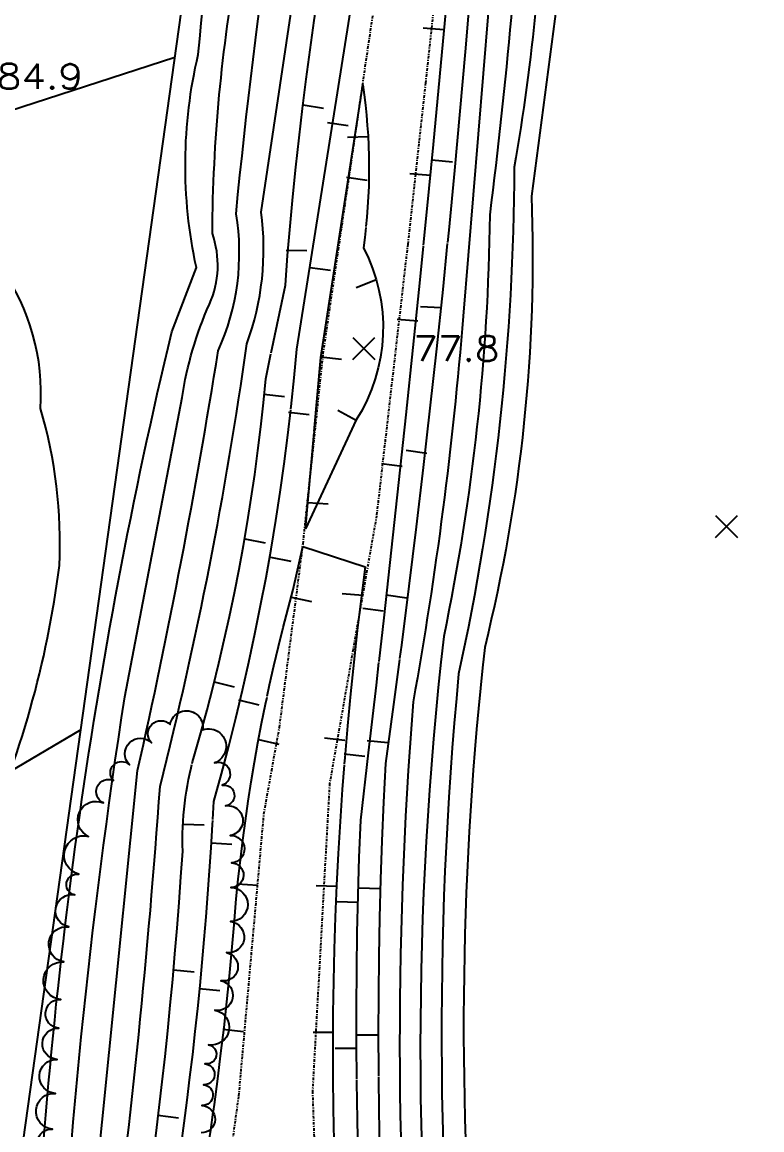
# Model space of a CAD drawing. Header units: feet. Extents: x 1023941 to 1026768, y 90264 to 94497.
# Drawn here: x 1025033.8 to 1025104.7, y 92217.4 to 92323.5 of the extents above; entities that cross this region are included whole.
import ezdxf
from ezdxf.enums import TextEntityAlignment as Align

# ---------------------------------------------------------------- set-up
doc = ezdxf.new("R2010")
doc.units = ezdxf.units.FT
doc.header["$MEASUREMENT"] = 0
for name, pattern in [('DASHDOT2', [0.5, 0.25, -0.11875, 0.0125, -0.11875]), ('LTP702', [40, 40, 0]), ('LTP706', [40, 40, 0])]:
    doc.linetypes.add(name, pattern=pattern)
for name, color, linetype in [('BRUSH', 9, 'Continuous'), ('CF-DEP_INDX', 11, 'LTP702'), ('CF-DEP_INT', 9, 'LTP706'), ('CF-INDEX', 11, 'Continuous'), ('CF-INTERMED', 9, 'Continuous'), ('DITCH', 9, 'DASHDOT2'), ('E1ABL', 4, 'Continuous'), ('E2BDL', 5, 'Continuous'), ('SPOTELEV', 9, 'Continuous')]:
    doc.layers.add(name, color=color, linetype=linetype)
doc.styles.add('60', font='simplex.shx', dxfattribs={"width": 1.15, "height": 2.4})

# ---------------------------------------------------------------- blocks, each defined once
blk = doc.blocks.new('SPOT')
for p, q in [((-0.5, -0.5), (0.5, 0.5)), ((-0.5, 0.5), (0.5, -0.5))]:
    blk.add_line(p, q)
blk = doc.blocks.new('DEPRESS2')
blk.add_line((0.005859, -0.996094), (0.001953, -0.001953))
blk = doc.blocks.new('DEPRESS')
blk.add_line((0.005859, -0.996094), (0.001953, -0.001953))

msp = doc.modelspace()

# ---------------------------------------------------------------- linework, layer by layer
at = {"layer": 'BRUSH', "flags": 128}
msp.add_lwpolyline([(1025036.47, 92214.91, -1), (1025036.7, 92217.52, -1), (1025037, 92220.94, -1), (1025037.17, 92224.19, -1), (1025037.31, 92227.19, -1), (1025037.52, 92229.93, -1), (1025037.8, 92233.54, -1), (1025038.28, 92236.88, -1), (1025038.86, 92239.95, -1), (1025039.23, 92241.92, -1), (1025040.17, 92245.55, -1), (1025041.6, 92248.75, -1), (1025042.57, 92250.91, -1), (1025044.08, 92252.41, -1), (1025046.21, 92254.51, -1), (1025047.99, 92256.26, -1), (1025051.1, 92255.76, -1), (1025052.23, 92252.58, -1), (1025052.99, 92250.46, -1), (1025053.3, 92248.48, -1), (1025053.74, 92245.64, -1), (1025053.86, 92243.02, -1), (1025053.82, 92240.65, -1), (1025053.78, 92237.4, -1), (1025053.39, 92234.42, -1), (1025052.85, 92231.73, -1), (1025052.28, 92228.91, -1), (1025051.66, 92225.6, -1), (1025051.32, 92223.77, -1), (1025051.17, 92221.77, -1), (1025051.02, 92219.78, -1), (1025050.95, 92217.16, -1)], format="xyb", dxfattribs=at)
at = {"layer": 'CF-DEP_INDX', "elevation": 80, "flags": 128}
for points in [[(1025108.53, 92532.29), (1025115.55, 92538.26, -0.084338291), (1025128.06, 92545.92), (1025128.67, 92544.5), (1025126.24, 92537.93), (1025124.54, 92536.16, 0.152263439), (1025105.23, 92516.55, 0.103426183), (1025095.21, 92493.95, 0.060848827), (1025088.37, 92445.83, -0.012393174), (1025078.02, 92343.5, -0.017206819), (1025068.64, 92252.52, 0.031016582), (1025069.09, 92193.47, 0.140247407), (1025090.18, 92137.41), (1025097.93, 92125.93, 0.042213731), (1025116.21, 92100.19, 0.043640024), (1025129.76, 92082.08), (1025155.27, 92049.61, 0.031912339), (1025199.47, 91984.99, -0.014642587), (1025236.6, 91927.1, 0.12957048), (1025246.16, 91917.46, -0.031828218), (1025265.49, 91887.13), (1025267.36, 91884.1)], [(1025172.24, 91969.33), (1025164.24, 91982.35, 0.014433544), (1025137.99, 92027.27, -0.018441412), (1025098.14, 92087.4, 0.041128029), (1025069.74, 92124.33, -0.04998092), (1025053.12, 92150.21, -0.108943305), (1025044.98, 92187.34, -0.074646995), (1025044.96, 92204.92, 0.021478391), (1025049.19, 92244.14, -0.076454428), (1025050.28, 92253.24, 0.048658012), (1025057.15, 92289.36), (1025059.03, 92298.35, -0.032509537), (1025065.23, 92343.2), (1025073.97, 92401.8, -0.217728642), (1025077.44, 92409.86)]]:
    msp.add_lwpolyline(points, format="xyb", dxfattribs=at)
at = {"layer": 'CF-DEP_INT', "flags": 128}
for points, elevation in [([(1025226.6, 91938.13, 0.046663955), (1025239.04, 91919.83, -0.097641293), (1025246.59, 91908.54, 0.033077216), (1025280.02, 91856.62, -0.079840252), (1025299.76, 91827.14), (1025318.32, 91789.48, -0.017792185), (1025340.05, 91753.59, -0.040370994), (1025350.71, 91731.85, 0.047819829), (1025368.72, 91700.57), (1025386.73, 91667.22, 0.03071599), (1025408.31, 91626.46), (1025420.56, 91603.68, 0.162239228), (1025454.38, 91573.01), (1025465.93, 91566.29, 0.044286853), (1025497.75, 91550.07, -0.046558089), (1025539.32, 91524.96), (1025559.65, 91496.14), (1025563.05, 91491.51, -0.10873067), (1025566.08, 91483.19), (1025566.58, 91479.24), (1025567.95, 91470.2), (1025566.87, 91466.32, -0.187221478), (1025556.1, 91453.09), (1025545.15, 91445.27), (1025537.47, 91440.3, 0.101535816), (1025525.39, 91426.99, -0.056795732), (1025515.93, 91416.6, -0.281175852), (1025507.16, 91415.26, -0.15490782), (1025489.26, 91428.8, -0.067342726), (1025470.12, 91453.92, 0.019994451), (1025448.16, 91487.16, -0.077865959), (1025440.63, 91502.47, 0.070182951), (1025428.96, 91529, -0.188566554), (1025424.88, 91534.14, -0.020473449), (1025410.54, 91576.96, 0.044106916), (1025400.84, 91597.33, 0.030134069), (1025371.04, 91656.57), (1025366.14, 91664.11, 0.200072641), (1025350.48, 91672.15, -0.022425091), (1025274.89, 91684.11), (1025238.92, 91690.2), (1025236.04, 91690.72, -0.44562906), (1025233.23, 91706.62, -0.123450583), (1025250.25, 91705.88, 0.014620044), (1025339.78, 91690.37), (1025344.45, 91689.66, 0.245697808), (1025348.37, 91690.31), (1025348.95, 91691.48, 0.081186144), (1025339.9, 91708.1, -0.010236206), (1025285.27, 91800.29, 0.021282168), (1025232.86, 91879.74, -0.012985979), (1025187.66, 91950.79), (1025168.39, 91980.03, 0.021839504), (1025137.16, 92033.06, -0.024409829), (1025096.88, 92093.44, 0.039389275), (1025074.98, 92121.81, -0.095258151), (1025051.47, 92161.72, -0.078363737), (1025047.48, 92186.45, -0.092662355), (1025048.73, 92213.72, 0.022829728), (1025052.17, 92248.88, 0.047475911), (1025060.13, 92292.21), (1025068.49, 92344.97), (1025072.01, 92373.49, -0.159921887), (1025076.7, 92350.71, -0.008828759), (1025066.22, 92247.1, 0.030016614), (1025067.3, 92189.81, 0.134363077), (1025083.64, 92142.88), (1025106.15, 92109.61, -0.038819635), (1025122.59, 92086.16, -0.062628467), (1025140.02, 92065.2, 0.047832643), (1025148.96, 92054.46, -0.078556018), (1025153.9, 92047.83, 0.031310777), (1025180.85, 92006.5), (1025204.4, 91973.49), (1025226.6, 91938.13)], 79), ([(1025062.44, 92291.43), (1025066.45, 92317.53, -0.072521622), (1025066.51, 92301.93, -0.268205337), (1025065.83, 92285.43), (1025060.96, 92275.01), (1025062.44, 92291.43)], 78), ([(1025249.08, 91898.89), (1025283.02, 91845.84, -0.033119499), (1025317.09, 91784.07), (1025324.59, 91771.47, -0.052911278), (1025349.58, 91727.99, 0.023654536), (1025366.14, 91700.09), (1025397.04, 91639.17), (1025416.86, 91604.13, 0.121015021), (1025440.75, 91577.33), (1025444.23, 91574.66), (1025460.9, 91566.09, 0.089904355), (1025484.66, 91552.59, -0.047339031), (1025510.14, 91539.79, -0.068046594), (1025534.81, 91522.25, -0.101793848), (1025545.59, 91508.06, 0.100751), (1025555.94, 91494.73, -0.216119117), (1025563.51, 91478.38), (1025564.99, 91470.07, -0.223084763), (1025549.74, 91451.8), (1025541.94, 91446.7, 0.187028725), (1025523.09, 91428.32, -0.115144239), (1025511.85, 91417.04, -0.158005692), (1025490.28, 91432.12, -0.083909451), (1025473.48, 91453.52, 0.019948386), (1025448.42, 91491.25, -0.084730492), (1025442.92, 91503.33, 0.06770475), (1025433.42, 91527.4, -0.176427948), (1025427.7, 91533.33), (1025409.86, 91585.07, -0.03731944), (1025394.78, 91616.26, 0.019463098), (1025374.76, 91655.21), (1025366.84, 91667, 0.176916207), (1025342.48, 91675.28), (1025294.05, 91682.88), (1025239.91, 91692.17), (1025236.37, 91692.65), (1025232.39, 91699.53, -0.391033649), (1025239.9, 91704.91), (1025281.98, 91696.95, -0.014787557), (1025327.56, 91689.14), (1025345.79, 91686.94), (1025350.21, 91686), (1025351.86, 91686.81, 0.134614454), (1025348.59, 91698.36, -0.012516976), (1025282.12, 91809.93, 0.026436151), (1025235.79, 91880.25, -0.015923011), (1025189.44, 91953.23), (1025171.35, 91980.33, 0.016413054), (1025141.59, 92031.05, -0.023953818), (1025100.4, 92091.77, 0.057061316), (1025071.98, 92128.58, -0.10573069), (1025050.01, 92177.95, 0.030777543), (1025048.93, 92200.35, 0.030661285), (1025054.32, 92239.56, -0.043373513), (1025059.78, 92269.21), (1025060.7, 92273.3), (1025066.69, 92271.37, 0.069693916), (1025067.28, 92173.69, 0.116746497), (1025090.24, 92129.5, 0.023763043), (1025109.11, 92102.56), (1025118.82, 92087.57, 0.08391188), (1025125.29, 92080.43, -0.033095728), (1025142, 92059), (1025147.97, 92052.56, -0.091701448), (1025153.4, 92044.24, 0.028897169), (1025196.79, 91980.3), (1025232.95, 91923.09, -0.062650094), (1025242.73, 91909.22), (1025249.08, 91898.89)], 78)]:
    msp.add_lwpolyline(points, format="xyb", close=True, dxfattribs=dict(at, elevation=elevation))
at = {"layer": 'CF-INDEX', "elevation": 85, "flags": 128}
msp.add_lwpolyline([(1025195.57, 91907.75, -0.014714158), (1025157.50433, 91967.30457, 0.017548076), (1025132.63573, 92012.65714, -0.027022869), (1025103.25906, 92059.34254), (1025096.31, 92069.47), (1025090.03, 92072.61, -0.326636372), (1025083.04805, 92082.16735, 0.151835906), (1025081.42734, 92087.45215, 0.051116671), (1025071.27, 92100.28), (1025069.18, 92102.67), (1025057.31, 92106.76, -0.214584402), (1025055.45, 92113.11, 0.332105928), (1025052.36132, 92119.3237, 0.098412672), (1025040.81, 92130.62, -0.227987669), (1025028.1, 92134.24), (1025005.97, 92146.54), (1024999.98, 92150.35), (1025012.83, 92174.98, -0.045963616), (1025024.75, 92215.01, 0.124910136), (1025024.23, 92226.11, -0.293265849), (1025029.77, 92244.57, 0.074329385), (1025037.38, 92271.48, 0.083610741), (1025035.55589, 92286.53196, 0.171258515), (1025031.81, 92300.01)], format="xyb", dxfattribs=at)
at = {"layer": 'CF-INTERMED', "flags": 128}
for points, elevation in [([(1025197.82, 92564.25), (1025194.95, 92560.42, -0.164338656), (1025187.54434, 92555.38024, -0.059508512), (1025148.64433, 92537.55795, 0.113210023), (1025114.70206, 92515.65938, 0.114658846), (1025102.85, 92491.87, 0.068006131), (1025096.52484, 92446.76501), (1025094.07, 92399.26), (1025088.36, 92354.97, 0.06070525), (1025085.33, 92327.51), (1025082.63, 92306.88, -0.070060172), (1025078.13911, 92263.65611, 0.048128602), (1025077.2, 92200.84, 0.11410594)], 84), ([(1025184.33, 92563.36, -0.05470483), (1025159.97618, 92550.51226, 0.046012024), (1025120.32135, 92529.04478, 0.117538934), (1025105.93, 92513.74, 0.112114998), (1025097.01632, 92493.04806, 0.062956581), (1025090.54962, 92448.05003, -0.018716388), (1025079.90708, 92341.89056), (1025076.07115, 92295.36016, -0.024625606), (1025071.28, 92258.45, 0.04224282), (1025071.68115, 92188.14262, 0.120047262), (1025093.84166, 92136.55986, 0.036783247), (1025120.46, 92097.84), (1025148.20668, 92061.23226, -0.057936911), (1025163.1, 92040.67, 0.01694825), (1025208.96219, 91976.04519), (1025239.90745, 91926.87177, 0.113189708), (1025246.5344, 91920.02332, -0.035756193), (1025270.04, 91883.61, -0.01376038)], 81), ([(1025185.76, 92560.67, -0.034328726), (1025149.62798, 92542.9499, 0.076704082), (1025115.91976, 92522.88934, 0.149050528), (1025097.99917, 92489.46177, 0.053783616), (1025092.27839, 92443.57978, -0.02561411), (1025082.03436, 92342.96631, -0.017830017), (1025078.62, 92305.07, -0.048805865), (1025074.21, 92264.7, 0.05638441), (1025074.16, 92186.07, 0.0999704), (1025089.78461, 92147.64477), (1025110.32, 92114.31, -0.016338206), (1025145.66, 92067.77, -0.040824165), (1025175.24, 92026.21, 0.014341667), (1025210.88905, 91977.8861), (1025242.00115, 91928.41115, 0.070199569), (1025248.06807, 91921.39856, -0.011143033), (1025289.95762, 91855.94866, 0.02021109)], 82), ([(1025187.18, 92558.2, -0.049260492), (1025149.03829, 92540.22549, 0.098067664), (1025114.48051, 92518.52965, 0.129622194), (1025099.61, 92487.8, 0.052666723), (1025094.30108, 92443.66492, -0.024636212), (1025089.35, 92381.28), (1025083.82752, 92340.45057, -0.041435554), (1025080.96, 92309.63, -0.053373291), (1025075.64, 92261.13, 0.052694187), (1025076.38022, 92185.43974, 0.085891259), (1025094.65984, 92144.39491), (1025110.47, 92117.66, -0.018123356), (1025149.17175, 92066.42822, -0.041493773), (1025175.66833, 92029.57391, 0.01385985), (1025213.85731, 91978.17519), (1025243.72, 91930.57, -0.027645783), (1025274.76, 91883.59, -0.035731063)], 83), ([(1025217.03, 91878.76, 0.025021121), (1025190.5, 91919.99, -0.010030536), (1025158.46, 91971.14), (1025138.44, 92007.53, 0.025124988), (1025122.66, 92031.71), (1025087.93744, 92087.83086, -0.014787294), (1025055.83, 92127.32), (1025044.24976, 92138.77292), (1025024.98, 92151.93, -0.346627858), (1025024.2, 92158.58, 0.094574415), (1025031.24, 92181.4), (1025034.75, 92197.62, -0.048620575), (1025048.14, 92293.86), (1025050.5, 92300.03, -0.111949176), (1025050.68114, 92320.42987, -0.037853653), (1025058.58554, 92368.07057, 0.031848776), (1025059.04997, 92407.68007, 0.051982555), (1025057.35, 92437.87, -0.19021686), (1025059.43099, 92448.16181), (1025068.96, 92469.29, 0.066409957), (1025073.95137, 92491.14851, -0.161924248), (1025081.56, 92506.81)], 84), ([(1025202.953, 91906.59715, -0.014405703), (1025159.95273, 91973.8938), (1025140.41733, 92009.14625), (1025117.06779, 92045.1236), (1025089.57257, 92089.20094, -0.011616875), (1025050.99071, 92137.55395), (1025044.12, 92149.98, -0.120221443), (1025040.37378, 92164.06484), (1025037.04544, 92193.60286, -0.026731792), (1025043.64796, 92258.92651), (1025049.12996, 92287.57176, -0.065616079), (1025051.74921, 92296.51876, 0.192255795), (1025052.03681, 92303.28572, -0.043650119), (1025054.52, 92329.72), (1025059.81, 92362.41, 0.124177096), (1025064.91, 92390.28, -0.029622937), (1025068.9819, 92418.43887, 0.02209862), (1025073.03185, 92467.2958), (1025076.55727, 92489.67212, -0.059918294), (1025079.48, 92499.59), (1025080.63, 92501.54)], 83), ([(1025221.14, 91882.51), (1025188.3904, 91933.49024), (1025162.01162, 91975.53816, 0.028284504), (1025148.17137, 91999.83535, 0.03867216), (1025125.23, 92036.95), (1025091.33733, 92090.22514), (1025060.51, 92128.78, -0.067907493), (1025044.05816, 92156.87823, -0.039439338), (1025039.41254, 92197.85676), (1025044.87186, 92251.84551, 0.0157027), (1025052.59, 92292.05, 0.149898292), (1025054.3068, 92305.18676, -0.024498942), (1025063.01558, 92363.94983, 0.083190099), (1025067.29803, 92388.2592, -0.044837999), (1025072.16849, 92419.49043, 0.013176541), (1025075.73764, 92465.56091, -0.02858326), (1025081.26297, 92497.23831), (1025082.79, 92500.79)], 82), ([(1025225.83, 91880.36), (1025185.01, 91944.43), (1025164.07055, 91977.17748), (1025148.77, 92004.01, 0.040012208), (1025127.55744, 92037.90831, -0.012684626), (1025092.40457, 92092.46224, 0.015081924), (1025066.24917, 92124.99546, -0.059589362), (1025047.71, 92155.17, -0.083128598), (1025042.19509, 92202.87149, 0.01553592), (1025047.01912, 92250.33351, 0.027186645), (1025055.33556, 92292.72106, 0.122226428), (1025056.71, 92305.33), (1025065.3236, 92362.77322, 0.069427486), (1025069.04326, 92383.97593), (1025072.59323, 92412.06352, 0.076544752), (1025075.56398, 92428.73935), (1025077.37611, 92447.19774), (1025079.01, 92468.72, -0.021441291), (1025084.81, 92500.23)], 81)]:
    msp.add_lwpolyline(points, format="xyb", dxfattribs=dict(at, elevation=elevation))
at = {"layer": 'DITCH'}
for points in [[(1025087.69, 92443.27, 0), (1025086.11, 92421.96, 0), (1025084.27, 92403.36, 0), (1025082.13, 92384.42, 0), (1025079.84, 92371.98, 0), (1025077.54, 92359.54, 0), (1025074.15, 92333.14, 0), (1025072.46, 92317.71, 0), (1025070.76, 92302.27, 0), (1025067.77, 92276.26, 0), (1025065.52, 92263.44, 0), (1025063.27, 92250.61, 0), (1025061.63, 92221.13, 0), (1025062.55, 92194.57, 0)], [(1025053.64, 92213.98, 0), (1025054.58, 92220.7, 0), (1025055.78, 92234.21, 0), (1025056.98, 92247.71, 0), (1025057.72, 92251.85, 0), (1025058.47, 92255.99, 0), (1025060.73, 92273.57, 0), (1025061.7, 92282.67, 0), (1025062.66, 92291.78, 0), (1025064.12, 92301.74, 0), (1025065.59, 92311.69, 0), (1025066.86, 92320.39, 0), (1025068.14, 92329.09, 0)]]:
    msp.add_polyline3d(points, dxfattribs=at)
at = {"layer": 'E1ABL'}
for p, q in [((1025048.44137, 92320.13693), (1024877.48378, 92264.86657)), ((1025039.42333, 92255.76555), (1024916.46934, 92183.1815))]:
    msp.add_line(p, q, dxfattribs=at)
at = {"layer": 'E2BDL'}
msp.add_line((1025026.94374, 92166.63497), (1025089.34171, 92612.28785), dxfattribs=at)

# ---------------------------------------------------------------- block references
at = {"layer": 'CF-DEP_INDX', "yscale": 2, "zscale": 2}
for p, xscale, rotation in [((1025060.73, 92315.57, 80), 2.000000000006469, 80.57029499938393), ((1025075.06, 92310.16, 80), 2.000000000002576, 264.3356619996553), ((1025059.11, 92301.67, 80), 1.999999999995266, 88.5831780001095), ((1025073.98, 92296.2, 80), 2.000000000002083, 266.405925999577), ((1025056.97, 92287.88, 80), 1.999999999987062, 82.88211400146871), ((1025072.6, 92282.27, 80), 2.00000000000787, 262.1388269987264), ((1025055.18, 92274, 80), 2.000000000006743, 79.15969399993487), ((1025070.67, 92268.41, 80), 2.000000000004825, 261.438218998937), ((1025052.22, 92260.32, 80), 2.000000000006713, 75.54574699883078), ((1025068.85, 92254.53, 80), 2.000000000007232, 264.0749249989722), ((1025049.27, 92246.68, 80), 1.999999999994686, 88.17837200038076), ((1025068.1, 92240.55, 80), 2.000000000004127, 267.7850700010507), ((1025048.3, 92232.72, 80), 1.999999999998404, 84.24582299920795), ((1025067.91, 92226.56, 80), 1.999999999998482, 270.5362350010354), ((1025046.81, 92218.8, 80), 2.000000000002245, 83.05015399990853)]:
    msp.add_blockref('DEPRESS', p, dxfattribs=dict(at, xscale=xscale, rotation=rotation))
at = {"layer": 'CF-DEP_INT', "yscale": 2, "zscale": 2}
for p, xscale, rotation in [((1025074.24, 92322.82, 79), 2.000000000005173, 264.8623139989237), ((1025063.07, 92313.88, 79), 1.999999999988846, 81.37816500143025), ((1025066.99, 92312.6, 78), 1.999999999999418, 271.9638119999803), ((1025072.95, 92308.88, 79), 2.000000000000084, 265.0992389993026), ((1025064.89, 92308.64, 78), 2.00000000001, 81.65941799900385), ((1025061.38, 92299.99, 79), 2.000000000006307, 83.10207599867444), ((1025067.69, 92298.85, 78), 1.999999999993425, 290.8613439998765), ((1025071.74, 92294.93, 79), 2.000000000003, 265.3890970009497), ((1025062.44, 92291.43, 78), 2.000000000003111, 83.80116500011755), ((1025059.33, 92286.15, 79), 1.999999999998454, 83.52877500058644), ((1025065.83, 92285.43, 78), 2.000000000011665, 241.3294519994524), ((1025070.24, 92281.02, 79), 2.000000000000869, 263.0351820009386), ((1025061.15, 92277.49, 78), 2.000000000004455, 85.75057200014544), ((1025057.64, 92272.26, 79), 1.999999999990204, 78.24499500089648), ((1025066.46, 92268.66, 78), 1.999999999995287, 265.120663999781), ((1025059.61, 92268.44, 78), 1.999999999987281, 77.49481400142106), ((1025068.42, 92267.14, 79), 2.00000000000452, 261.7687959995715), ((1025054.58, 92258.6, 79), 1.99999999998285, 76.03794100137172), ((1025064.75, 92254.76, 78), 1.999999999995619, 262.8205430012708), ((1025056.49, 92254.79, 78), 2.000000000000981, 76.45731299974277), ((1025066.65, 92253.25, 79), 2.000000000003157, 263.4621019984556), ((1025051.92, 92244.9, 79), 2.000000000000172, 86.39938100143138), ((1025054.42, 92240.97, 78), 2.000000000001419, 85.75038399993282), ((1025063.97, 92240.79, 78), 1.999999999997906, 268.4464879983663), ((1025065.99, 92239.27, 79), 1.999999999999949, 267.9919150009329), ((1025050.78, 92230.95, 79), 1.999999999994458, 84.09437800048164), ((1025053.03, 92227.04, 78), 2.000000000000808, 83.99840600117354), ((1025063.69, 92226.8, 78), 2.000000000000523, 269.3862890009914), ((1025065.79, 92225.27, 79), 2.000000000000936, 269.8479210004892)]:
    msp.add_blockref('DEPRESS2', p, dxfattribs=dict(at, xscale=xscale, rotation=rotation))
at = {"layer": 'SPOTELEV', "xscale": 2.099999999976717, "yscale": 2.100000000005821, "zscale": 2.1}
for p in [(1025066.55, 92292.27), (1025101.32, 92275.24)]:
    msp.add_blockref('SPOT', p, dxfattribs=at)

# ---------------------------------------------------------------- texts
at = {"layer": 'SPOTELEV', "style": '60', "width": 1.15}
for s, p in [('84.9', (1025035.5, 92318.34)), ('77.8', (1025075.42, 92292.27))]:
    msp.add_text(s, height=2.4, dxfattribs=at).set_placement(p, align=Align.MIDDLE_CENTER)

doc.saveas('drawing.dxf')
